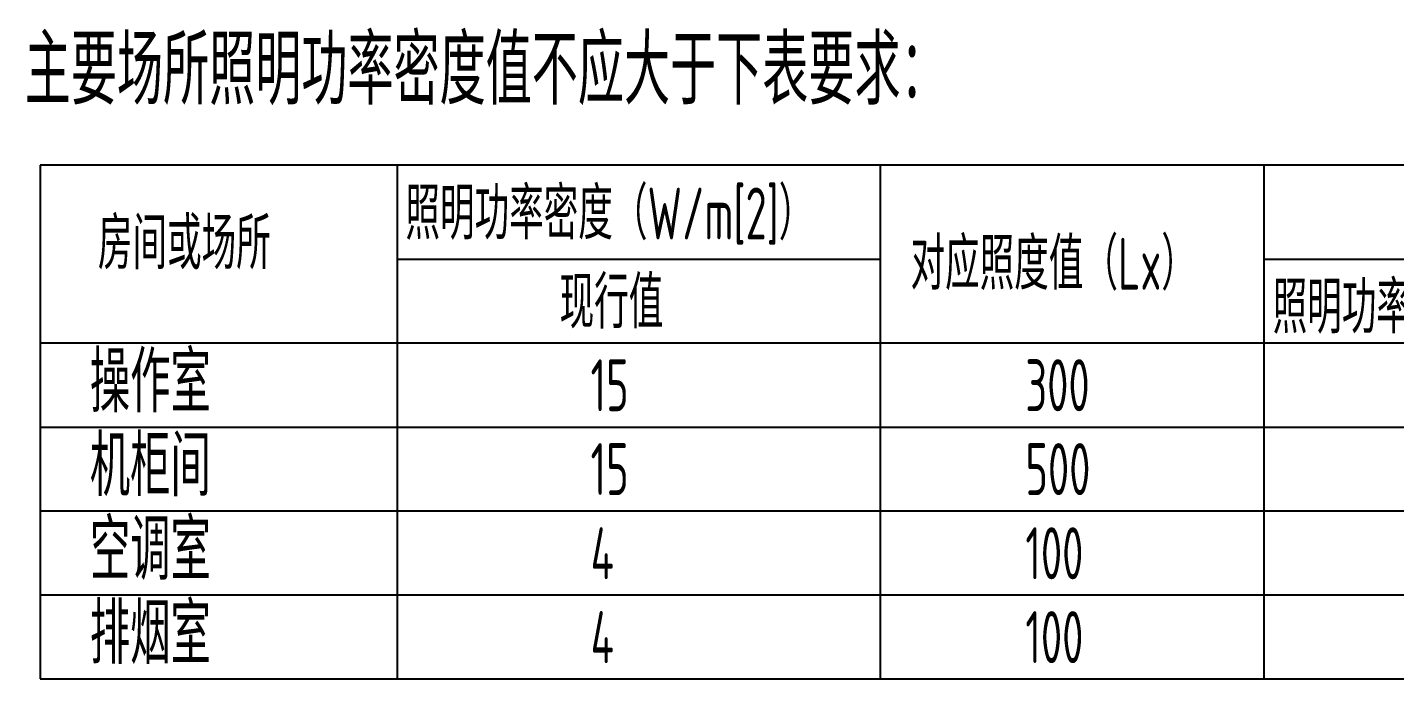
# Model space of a CAD drawing. Extents: x 5279878 to 5976284, y -275259 to -27697.
# Drawn here: x 5538982 to 5546004, y -155924 to -152578 of the extents above; entities that cross this region are included whole.
import ezdxf

# ---------------------------------------------------------------- set-up
doc = ezdxf.new("R2010")
doc.units = 0
doc.header["$LTSCALE"] = 1000
doc.header["$MEASUREMENT"] = 0
doc.layers.add('电气', color=7, linetype='CONTINUOUS')
doc.styles.add('sceie', font='sceie.shx', dxfattribs={"width": 0.7, "bigfont": 'sceic.shx'})

msp = doc.modelspace()

# ---------------------------------------------------------------- linework, layer by layer
at = {"layer": '电气', "color": 3}
for p, q in [((5545334.6, -153285.7), (5539047.3, -153285.7)), ((5539047.3, -153285.7), (5539047.3, -155924.1)), ((5549278.2, -153285.7), (5539047.3, -153285.7)), ((5540880.7, -153285.7), (5540880.7, -155924.1)), ((5543362.8, -153290.4), (5543362.8, -155924.1)), ((5545334.6, -155924.1), (5545334.6, -153285.7)), ((5540880.7, -153768.3), (5543362.8, -153768.3)), ((5545334.6, -153768.3), (5549278.2, -153768.3)), ((5539047.3, -154199.1), (5549278.2, -154199.1)), ((5539047.3, -154631.7), (5549278.2, -154631.7)), ((5539047.3, -155062.5), (5549278.2, -155062.5)), ((5539047.3, -155493.3), (5549278.2, -155493.3)), ((5539047.3, -155924.1), (5549278.2, -155924.1))]:
    msp.add_line(p, q, dxfattribs=at)

# ---------------------------------------------------------------- texts
at = {"layer": '电气', "color": 3, "style": 'sceie', "width": 0.7}
for s, height, p in [('主要场所照明功率密度值不应大于下表要求：', 356, (5538968.8, -152974.9)), ('照明功率密度（W/m[2]）', 267, (5540924, -153667.5)), ('房间或场所', 267, (5539344.5, -153820.7)), ('对应照度值（Lx）', 267, (5543518, -153925.9)), ('现行值', 267, (5541715.6, -154124.1)), ('照明功率密度（W/m[2]）', 267, (5545378, -154150.1)), ('操作室', 311.5, (5539303, -154555.7)), ('15', 267, (5541875, -154550)), ('300', 267, (5544107.9, -154550)), ('机柜间', 311.5, (5539303, -154986.5)), ('15', 267, (5541875, -154980.8)), ('500', 267, (5544107.9, -154980.8)), ('空调室', 311.5, (5539303, -155417.3)), ('4', 267, (5541875, -155413.4)), ('100', 267, (5544107.9, -155413.4)), ('排烟室', 311.5, (5539303, -155848.1)), ('4', 267, (5541875, -155844.2)), ('100', 267, (5544107.9, -155844.2))]:
    msp.add_text(s, height=height, dxfattribs=at).set_placement(p)

doc.saveas('drawing.dxf')
